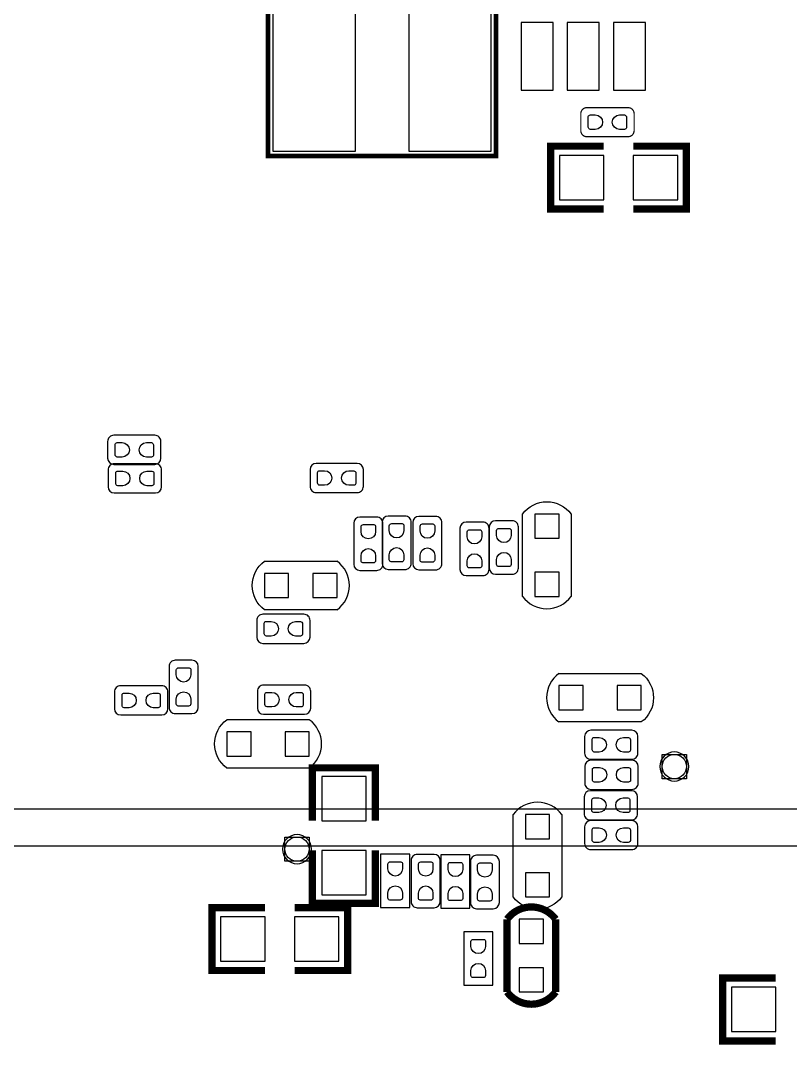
# Model space of a CAD drawing. Extents: x -19.8 to 77.6, y -11.3 to 44.7.
# Drawn here: x 9.39 to 25.26, y 11.09 to 32.2 of the extents above; entities that cross this region are included whole.
import ezdxf

# ---------------------------------------------------------------- set-up
doc = ezdxf.new("R2010")
doc.units = 0
for name, color, linetype in [('PG_ASSEMBLY_BOTTOM', 12, 'CONTINUOUS'), ('PG_SILKSCREEN_BOTTOM', 7, 'CONTINUOUS'), ('PIN_BOTTOM', 52, 'CONTINUOUS')]:
    doc.layers.add(name, color=color, linetype=linetype)

msp = doc.modelspace()

# ---------------------------------------------------------------- linework, layer by layer
at = {"layer": 'PG_ASSEMBLY_BOTTOM'}
for points in [[(-1.288542, 38.083744), (74.861674, 38.083744), (74.861674, 29.758945), (74.861471, 29.758945, 1.000018), (74.861471, 24.258727), (74.861674, 24.258727), (74.861674, 15.933928), (-1.288542, 15.933928)], [(11.308842, 23.644352, 0.414253), (11.181842, 23.517352)], [(12.281941, 23.517352, 0.414214), (12.154941, 23.644352)], [(11.181842, 23.17115, 0.414174), (11.308842, 23.04415)], [(11.320323, 23.055326, 0.414253), (11.193323, 22.928326)], [(12.154941, 23.04415, 0.414135), (12.281941, 23.17115)], [(12.293422, 22.928326, 0.414214), (12.166422, 23.055326)], [(15.482494, 23.063225, 0.414135), (15.355494, 22.936225)], [(16.455593, 22.936225, 0.414174), (16.328593, 23.063225)], [(15.355494, 22.590023, 0.414214), (15.482494, 22.463023)], [(16.328593, 22.463023, 0.414253), (16.455593, 22.590023)], [(11.193323, 22.582124, 0.414174), (11.320323, 22.455124)], [(12.166422, 22.455124, 0.414135), (12.293422, 22.582124)], [(19.739356, 22.021495, -0.503873), (20.739151, 22.021495)], [(16.384499, 21.958325, 0.414174), (16.257499, 21.831325)], [(16.857701, 21.831325, 0.414253), (16.730701, 21.958325)], [(16.967708, 21.978341, 0.414174), (16.840708, 21.851341)], [(17.44091, 21.851341, 0.414253), (17.31391, 21.978341)], [(17.602429, 21.971508, 0.414174), (17.475429, 21.844508)], [(18.075631, 21.844508, 0.414253), (17.948631, 21.971508)], [(18.573725, 21.853423, 0.414174), (18.446725, 21.726423)], [(19.046927, 21.726423, 0.414253), (18.919927, 21.853423)], [(19.179515, 21.881135, 0.414174), (19.052515, 21.754135)], [(19.652717, 21.754135, 0.414253), (19.525717, 21.881135)], [(14.414805, 20.047407, -0.503963), (14.414805, 21.047227)], [(15.914903, 20.047407, 0.504977), (15.914903, 21.047227)], [(16.257499, 20.985226, 0.414135), (16.384499, 20.858226)], [(16.730701, 20.858226, 0.414214), (16.857701, 20.985226)], [(16.840708, 21.005241, 0.414135), (16.967708, 20.878241)], [(17.31391, 20.878241, 0.414214), (17.44091, 21.005241)], [(17.475429, 20.998409, 0.414135), (17.602429, 20.871409)], [(17.948631, 20.871409, 0.414214), (18.075631, 20.998409)], [(19.052515, 20.908035, 0.414135), (19.179515, 20.781035)], [(19.525717, 20.781035, 0.414214), (19.652717, 20.908035)], [(18.446725, 20.880324, 0.414135), (18.573725, 20.753324)], [(18.919927, 20.753324, 0.414214), (19.046927, 20.880324)], [(19.739356, 20.32127, 0.504928), (20.739151, 20.32127)], [(14.383487, 19.955459, 0.414253), (14.256487, 19.828459)], [(15.356586, 19.828459, 0.414214), (15.229586, 19.955459)], [(14.256487, 19.482257, 0.414174), (14.383487, 19.355257)], [(15.229586, 19.355257, 0.414135), (15.356586, 19.482257)], [(12.575591, 19.007303, 0.414214), (12.448591, 18.880303)], [(13.048793, 18.880303, 0.414135), (12.921793, 19.007303)], [(20.486141, 18.734303, 0.504928), (20.486141, 17.734509)], [(22.186367, 18.734303, -0.503873), (22.186367, 17.734509)], [(11.451031, 18.478703, 0.414253), (11.324031, 18.351703)], [(12.424131, 18.351703, 0.414214), (12.297131, 18.478703)], [(14.397203, 18.495035, 0.414253), (14.270203, 18.368035)], [(15.370302, 18.368035, 0.414214), (15.243302, 18.495035)], [(11.324031, 18.005501, 0.414174), (11.451031, 17.878501)], [(12.297131, 17.878501, 0.414135), (12.424131, 18.005501)], [(12.448591, 18.034203, 0.414253), (12.575591, 17.907203)], [(12.921793, 17.907203, 0.414174), (13.048793, 18.034203)], [(14.270203, 18.021833, 0.414174), (14.397203, 17.894833)], [(15.243302, 17.894833, 0.414135), (15.370302, 18.021833)], [(13.640333, 16.782009, -0.503873), (13.640333, 17.781803)], [(15.340559, 16.782009, 0.504928), (15.340559, 17.781803)], [(21.144459, 17.564633, 0.414135), (21.017459, 17.437633)], [(22.117558, 17.437633, 0.414174), (21.990558, 17.564633)], [(21.017459, 17.091431, 0.414214), (21.144459, 16.964431)], [(21.149031, 16.945381, 0.414135), (21.022031, 16.818381)], [(21.990558, 16.964431, 0.414253), (22.117558, 17.091431)], [(22.12213, 16.818381, 0.414174), (21.99513, 16.945381)], [(21.022031, 16.472179, 0.414214), (21.149031, 16.345179)], [(21.99513, 16.345179, 0.414253), (22.12213, 16.472179)], [(21.135569, 16.316985, 0.414135), (21.008569, 16.189985)], [(22.108668, 16.189985, 0.414174), (21.981668, 16.316985)], [(20.545857, 15.827248, 0.504928), (19.546062, 15.827248)], [(21.008569, 15.843783, 0.414214), (21.135569, 15.716783)], [(21.981668, 15.716783, 0.414253), (22.108668, 15.843783)], [(21.143443, 15.702305, 0.414135), (21.016443, 15.575305)], [(22.116542, 15.575305, 0.414174), (21.989542, 15.702305)], [(21.016443, 15.229103, 0.414214), (21.143443, 15.102103)], [(21.989542, 15.102103, 0.414253), (22.116542, 15.229103)], [(17.567681, 15.005075, 0.414214), (17.440681, 14.878075)], [(18.040883, 14.878075, 0.414135), (17.913883, 15.005075)], [(18.78838, 14.985746, 0.414214), (18.66138, 14.858746)], [(19.261582, 14.858746, 0.414135), (19.134582, 14.985746)], [(17.440681, 14.031976, 0.414253), (17.567681, 13.904976)], [(17.913883, 13.904976, 0.414174), (18.040883, 14.031976)], [(18.66138, 14.012647, 0.414253), (18.78838, 13.885647)], [(19.134582, 13.885647, 0.414174), (19.261582, 14.012647)], [(20.545857, 14.127023, -0.503873), (19.546062, 14.127023)]]:
    msp.add_lwpolyline(points, format="xyb", dxfattribs=at)
for points, const_width in [([(19.190208, 34.100008), (14.490192, 34.100008), (14.490192, 29.399992), (19.190208, 29.399992), (19.190208, 34.100008)], 0.050013), ([(21.911437, 30.399101), (21.065338, 30.399101)], 0.0254), ([(20.938338, 30.272101), (20.938338, 29.925899)], 0.0254), ([(22.038437, 29.925899), (22.038437, 30.272101)], 0.0254), ([(21.065338, 29.798899), (21.911437, 29.798899)], 0.0254), ([(21.4122, 28.3083), (20.32, 28.3083), (20.32, 29.6037), (21.4122, 29.6037)], 0.100101), ([(22.0218, 28.3083), (23.114, 28.3083), (23.114, 29.6037), (22.0218, 29.6037)], 0.100101), ([(16.7005, 15.6972), (16.7005, 16.7894), (15.4051, 16.7894), (15.4051, 15.6972)], 0.100101), ([(16.7005, 15.0876), (16.7005, 13.9954), (15.4051, 13.9954), (15.4051, 15.0876)], 0.100101), ([(14.4272, 13.9065), (13.335, 13.9065), (13.335, 12.6111), (14.4272, 12.6111)], 0.100101), ([(15.0368, 13.9065), (16.129, 13.9065), (16.129, 12.6111), (15.0368, 12.6111)], 0.100101), ([(19.419545, 12.168607), (19.419545, 13.668781)], 0.100101), ([(20.419339, 13.668781), (20.419339, 12.168607)], 0.100101), ([(24.958294, 12.455652), (23.866094, 12.455652), (23.866094, 11.160252), (24.958294, 11.160252)], 0.100101)]:
    msp.add_lwpolyline(points, dxfattribs=dict(at, const_width=const_width))
for points, const_width in [([(21.065338, 30.399101, 0.414253), (20.938338, 30.272101)], 0.0254), ([(22.038437, 30.272101, 0.414214), (21.911437, 30.399101)], 0.0254), ([(20.938338, 29.925899, 0.414174), (21.065338, 29.798899)], 0.0254), ([(21.911437, 29.798899, 0.414135), (22.038437, 29.925899)], 0.0254), ([(19.419545, 13.668781, -0.503893), (20.419339, 13.668781)], 0.100101), ([(19.419545, 12.168607, 0.504948), (20.419339, 12.168607)], 0.100101)]:
    msp.add_lwpolyline(points, format="xyb", dxfattribs=dict(at, const_width=const_width))
for points in [[(12.154941, 23.644352), (11.308842, 23.644352)], [(11.181842, 23.517352), (11.181842, 23.17115)], [(12.281941, 23.17115), (12.281941, 23.517352)], [(11.308842, 23.04415), (12.154941, 23.04415)], [(12.166422, 23.055326), (11.320323, 23.055326)], [(16.328593, 23.063225), (15.482494, 23.063225)], [(11.193323, 22.928326), (11.193323, 22.582124)], [(12.293422, 22.582124), (12.293422, 22.928326)], [(15.355494, 22.936225), (15.355494, 22.590023)], [(16.455593, 22.590023), (16.455593, 22.936225)], [(11.320323, 22.455124), (12.166422, 22.455124)], [(15.482494, 22.463023), (16.328593, 22.463023)], [(16.730701, 21.958325), (16.384499, 21.958325)], [(17.31391, 21.978341), (16.967708, 21.978341)], [(17.948631, 21.971508), (17.602429, 21.971508)], [(19.739254, 20.321372), (19.739254, 22.021394)], [(20.739252, 22.021394), (20.739252, 20.321372)], [(16.257499, 21.831325), (16.257499, 20.985226)], [(16.840708, 21.851341), (16.840708, 21.005241)], [(16.857701, 20.985226), (16.857701, 21.831325)], [(17.44091, 21.005241), (17.44091, 21.851341)], [(17.475429, 21.844508), (17.475429, 20.998409)], [(18.075631, 20.998409), (18.075631, 21.844508)], [(18.919927, 21.853423), (18.573725, 21.853423)], [(19.052515, 21.754135), (19.052515, 20.908035)], [(19.525717, 21.881135), (19.179515, 21.881135)], [(19.652717, 20.908035), (19.652717, 21.754135)], [(18.446725, 21.726423), (18.446725, 20.880324)], [(19.046927, 20.880324), (19.046927, 21.726423)], [(14.414805, 21.047227), (15.914903, 21.047227)], [(16.384499, 20.858226), (16.730701, 20.858226)], [(16.967708, 20.878241), (17.31391, 20.878241)], [(17.602429, 20.871409), (17.948631, 20.871409)], [(18.573725, 20.753324), (18.919927, 20.753324)], [(19.179515, 20.781035), (19.525717, 20.781035)], [(15.229586, 19.955459), (14.383487, 19.955459)], [(15.914903, 20.047407), (14.414805, 20.047407)], [(14.256487, 19.828459), (14.256487, 19.482257)], [(15.356586, 19.482257), (15.356586, 19.828459)], [(14.383487, 19.355257), (15.229586, 19.355257)], [(12.921793, 19.007303), (12.575591, 19.007303)], [(12.448591, 18.880303), (12.448591, 18.034203)], [(13.048793, 18.034203), (13.048793, 18.880303)], [(20.486243, 18.734405), (22.186265, 18.734405)], [(12.297131, 18.478703), (11.451031, 18.478703)], [(14.270203, 18.368035), (14.270203, 18.021833)], [(15.243302, 18.495035), (14.397203, 18.495035)], [(15.370302, 18.021833), (15.370302, 18.368035)], [(11.324031, 18.351703), (11.324031, 18.005501)], [(12.424131, 18.005501), (12.424131, 18.351703)], [(11.451031, 17.878501), (12.297131, 17.878501)], [(12.575591, 17.907203), (12.921793, 17.907203)], [(13.640435, 17.781905), (15.340457, 17.781905)], [(14.397203, 17.894833), (15.243302, 17.894833)], [(22.186265, 17.734407), (20.486243, 17.734407)], [(21.990558, 17.564633), (21.144459, 17.564633)], [(21.017459, 17.437633), (21.017459, 17.091431)], [(22.117558, 17.091431), (22.117558, 17.437633)], [(21.144459, 16.964431), (21.990558, 16.964431)], [(21.99513, 16.945381), (21.149031, 16.945381)], [(15.340457, 16.781907), (13.640435, 16.781907)], [(21.022031, 16.818381), (21.022031, 16.472179)], [(22.12213, 16.472179), (22.12213, 16.818381)], [(21.981668, 16.316985), (21.135569, 16.316985)], [(21.149031, 16.345179), (21.99513, 16.345179)], [(21.008569, 16.189985), (21.008569, 15.843783)], [(22.108668, 15.843783), (22.108668, 16.189985)], [(19.54596, 14.127124), (19.54596, 15.827146)], [(20.545958, 15.827146), (20.545958, 14.127124)], [(21.135569, 15.716783), (21.981668, 15.716783)], [(21.989542, 15.702305), (21.143443, 15.702305)], [(21.016443, 15.575305), (21.016443, 15.229103)], [(22.116542, 15.229103), (22.116542, 15.575305)], [(16.811981, 15.007336), (16.811981, 13.907516)], [(17.411979, 15.007336), (16.811981, 15.007336)], [(17.411979, 13.907516), (17.411979, 15.007336)], [(17.913883, 15.005075), (17.567681, 15.005075)], [(18.053304, 14.995423), (18.053304, 13.895603)], [(18.653303, 14.995423), (18.053304, 14.995423)], [(18.653303, 13.895603), (18.653303, 14.995423)], [(21.143443, 15.102103), (21.989542, 15.102103)], [(17.440681, 14.878075), (17.440681, 14.031976)], [(18.040883, 14.031976), (18.040883, 14.878075)], [(18.66138, 14.858746), (18.66138, 14.012647)], [(19.134582, 14.985746), (18.78838, 14.985746)], [(19.261582, 14.012647), (19.261582, 14.858746)], [(16.811981, 13.907516), (17.411979, 13.907516)], [(17.567681, 13.904976), (17.913883, 13.904976)], [(18.053304, 13.895603), (18.653303, 13.895603)], [(18.78838, 13.885647), (19.134582, 13.885647)], [(18.524423, 13.408177), (18.524423, 12.308357)], [(19.124422, 13.408177), (18.524423, 13.408177)], [(19.124422, 12.308357), (19.124422, 13.408177)], [(18.524423, 12.308357), (19.124422, 12.308357)]]:
    msp.add_lwpolyline(points, dxfattribs=at)
for points in [[(23.1172, 16.565524), (22.617328, 16.565524), (22.617328, 17.065396), (23.1172, 17.065396)], [(15.337536, 14.863064), (14.837664, 14.863064), (14.837664, 15.362936), (15.337536, 15.362936)]]:
    msp.add_lwpolyline(points, close=True, dxfattribs=at)
at = {"layer": 'PG_SILKSCREEN_BOTTOM'}
for points in [[(75.607164, 24.722328), (75.607164, 15.172436), (-10.422636, 15.172436), (-10.422636, 38.743636), (-10.371836, 38.743636)], [(19.739254, 20.321372), (19.739254, 22.021394)], [(20.739252, 22.021394), (20.739252, 20.321372)], [(14.414805, 21.047227), (15.914903, 21.047227)], [(15.914903, 20.047407), (14.414805, 20.047407)], [(20.486243, 18.734405), (22.186265, 18.734405)], [(13.640435, 17.781905), (15.340457, 17.781905)], [(22.186265, 17.734407), (20.486243, 17.734407)], [(15.340457, 16.781907), (13.640435, 16.781907)], [(19.54596, 14.127124), (19.54596, 15.827146)], [(20.545958, 15.827146), (20.545958, 14.127124)]]:
    msp.add_lwpolyline(points, dxfattribs=at)
for points, const_width in [([(19.190208, 34.100008), (14.490192, 34.100008), (14.490192, 29.399992), (19.190208, 29.399992), (19.190208, 34.100008)], 0.100101), ([(21.4122, 28.3083), (20.32, 28.3083), (20.32, 29.6037), (21.4122, 29.6037)], 0.150089), ([(22.0218, 28.3083), (23.114, 28.3083), (23.114, 29.6037), (22.0218, 29.6037)], 0.150089), ([(16.7005, 15.6972), (16.7005, 16.7894), (15.4051, 16.7894), (15.4051, 15.6972)], 0.150089), ([(16.7005, 15.0876), (16.7005, 13.9954), (15.4051, 13.9954), (15.4051, 15.0876)], 0.150089), ([(14.4272, 13.9065), (13.335, 13.9065), (13.335, 12.6111), (14.4272, 12.6111)], 0.150089), ([(15.0368, 13.9065), (16.129, 13.9065), (16.129, 12.6111), (15.0368, 12.6111)], 0.150089), ([(19.419545, 12.168607), (19.419545, 13.668781)], 0.150089), ([(20.419339, 13.668781), (20.419339, 12.168607)], 0.150089), ([(24.958294, 12.455652), (23.866094, 12.455652), (23.866094, 11.160252), (24.958294, 11.160252)], 0.150089)]:
    msp.add_lwpolyline(points, dxfattribs=dict(at, const_width=const_width))
for points in [[(19.739356, 22.021495, -0.503873), (20.739151, 22.021495)], [(14.414805, 20.047407, -0.503963), (14.414805, 21.047227)], [(15.914903, 20.047407, 0.504977), (15.914903, 21.047227)], [(19.739356, 20.32127, 0.504928), (20.739151, 20.32127)], [(20.486141, 18.734303, 0.504928), (20.486141, 17.734509)], [(22.186367, 18.734303, -0.503873), (22.186367, 17.734509)], [(13.640333, 16.782009, -0.503873), (13.640333, 17.781803)], [(15.340559, 16.782009, 0.504928), (15.340559, 17.781803)], [(23.167238, 16.81546, 1), (22.56729, 16.81546, 1), (23.167238, 16.81546)], [(20.545857, 15.827248, 0.504928), (19.546062, 15.827248)], [(15.387574, 15.113, 1), (14.787626, 15.113, 1), (15.387574, 15.113)], [(20.545857, 14.127023, -0.503873), (19.546062, 14.127023)]]:
    msp.add_lwpolyline(points, format="xyb", dxfattribs=at)
at = {"layer": 'PG_SILKSCREEN_BOTTOM', "const_width": 0.150089}
for points in [[(19.419545, 13.668781, -0.503893), (20.419339, 13.668781)], [(19.419545, 12.168607, 0.504948), (20.419339, 12.168607)]]:
    msp.add_lwpolyline(points, format="xyb", dxfattribs=at)
at = {"layer": 'PIN_BOTTOM'}
for points in [[(16.290214, 29.500043), (16.290214, 33.999932), (14.590217, 33.999932), (14.590217, 29.500043)], [(19.090208, 29.500043), (19.090208, 33.999932), (17.390212, 33.999932), (17.390212, 29.500043)], [(19.7104, 32.1564), (19.7104, 30.7594), (20.3708, 30.7594), (20.3708, 32.1564)], [(20.660411, 32.1564), (20.660411, 30.7594), (21.320811, 30.7594), (21.320811, 32.1564)], [(21.610295, 32.1564), (21.610295, 30.7594), (22.270695, 30.7594), (22.270695, 32.1564)], [(21.4122, 29.4132), (20.4978, 29.4132), (20.4978, 28.4988), (21.4122, 28.4988)], [(22.9362, 29.4132), (22.0218, 29.4132), (22.0218, 28.4988), (22.9362, 28.4988)], [(20.489189, 22.021317), (19.989317, 22.021317), (19.989317, 21.521445), (20.489189, 21.521445)], [(14.414945, 20.797279), (14.414945, 20.297381), (14.914842, 20.297381), (14.914842, 20.797279)], [(15.414739, 20.797279), (15.414739, 20.297381), (15.914637, 20.297381), (15.914637, 20.797279)], [(20.489189, 20.82132), (19.989317, 20.82132), (19.989317, 20.321448), (20.489189, 20.321448)], [(20.986191, 17.98447), (20.986191, 18.484342), (20.486319, 18.484342), (20.486319, 17.98447)], [(22.186189, 17.98447), (22.186189, 18.484342), (21.686317, 18.484342), (21.686317, 17.98447)], [(13.640511, 17.531842), (13.640511, 17.03197), (14.140383, 17.03197), (14.140383, 17.531842)], [(14.840509, 17.531842), (14.840509, 17.03197), (15.340381, 17.03197), (15.340381, 17.531842)], [(15.5956, 16.6116), (15.5956, 15.6972), (16.51, 15.6972), (16.51, 16.6116)], [(19.796023, 15.327198), (20.295895, 15.327198), (20.295895, 15.82707), (19.796023, 15.82707)], [(15.5956, 15.0876), (15.5956, 14.1732), (16.51, 14.1732), (16.51, 15.0876)], [(19.796023, 14.127201), (20.295895, 14.127201), (20.295895, 14.627073), (19.796023, 14.627073)], [(13.5128, 12.8016), (14.4272, 12.8016), (14.4272, 13.716), (13.5128, 13.716)], [(15.0368, 12.8016), (15.9512, 12.8016), (15.9512, 13.716), (15.0368, 13.716)], [(20.169391, 13.66854), (19.669493, 13.66854), (19.669493, 13.168643), (20.169391, 13.168643)], [(20.169391, 12.668745), (19.669493, 12.668745), (19.669493, 12.168848), (20.169391, 12.168848)], [(24.043894, 11.350752), (24.958294, 11.350752), (24.958294, 12.265152), (24.043894, 12.265152)]]:
    msp.add_lwpolyline(points, close=True, dxfattribs=at)
for points in [[(21.238108, 29.94881), (21.136508, 29.94881, -0.376179), (21.094014, 29.997298), (21.094014, 30.213198, -0.366061), (21.136508, 30.248987), (21.238108, 30.248987, -0.999182)], [(21.738387, 30.248987), (21.839987, 30.248987, -0.376179), (21.882481, 30.200498), (21.882481, 29.984598, -0.366061), (21.839987, 29.94881), (21.738387, 29.94881, -0.999182)], [(11.481613, 23.194061), (11.380013, 23.194061, -0.376179), (11.337519, 23.242549), (11.337519, 23.458449, -0.366061), (11.380013, 23.494238), (11.481613, 23.494238, -0.999182)], [(11.981891, 23.494238), (12.083491, 23.494238, -0.376179), (12.125985, 23.445749), (12.125985, 23.229849, -0.366061), (12.083491, 23.194061), (11.981891, 23.194061, -0.999182)], [(11.493094, 22.605035), (11.391494, 22.605035, -0.376179), (11.348999, 22.653523), (11.348999, 22.869423, -0.366061), (11.391494, 22.905212), (11.493094, 22.905212, -0.999182)], [(11.993372, 22.905212), (12.094972, 22.905212, -0.376179), (12.137466, 22.856723), (12.137466, 22.640823, -0.366061), (12.094972, 22.605035), (11.993372, 22.605035, -0.999182)], [(15.655544, 22.613137), (15.553944, 22.613137, -0.376179), (15.51145, 22.661626), (15.51145, 22.877526, -0.366061), (15.553944, 22.913315), (15.655544, 22.913315, -0.999182)], [(16.155822, 22.913315), (16.257422, 22.913315, -0.376179), (16.299917, 22.864826), (16.299917, 22.648926, -0.366061), (16.257422, 22.613137), (16.155822, 22.613137, -0.999182)], [(16.407409, 21.658555), (16.407409, 21.760155, -0.376179), (16.455898, 21.802649), (16.671798, 21.802649, -0.366061), (16.707587, 21.760155), (16.707587, 21.658555, -0.999182)], [(16.990619, 21.67857), (16.990619, 21.78017, -0.376179), (17.039107, 21.822664), (17.255007, 21.822664, -0.366061), (17.290796, 21.78017), (17.290796, 21.67857, -0.999182)], [(17.625339, 21.671737), (17.625339, 21.773337, -0.376179), (17.673828, 21.815831), (17.889728, 21.815831, -0.366061), (17.925517, 21.773337), (17.925517, 21.671737, -0.999182)], [(18.596635, 21.553653), (18.596635, 21.655253, -0.376179), (18.645124, 21.697747), (18.861024, 21.697747, -0.366061), (18.896813, 21.655253), (18.896813, 21.553653, -0.999182)], [(19.202425, 21.581364), (19.202425, 21.682964, -0.376179), (19.250914, 21.725458), (19.466814, 21.725458, -0.366061), (19.502603, 21.682964), (19.502603, 21.581364, -0.999182)], [(17.290796, 21.178291), (17.290796, 21.076691, -0.376179), (17.242307, 21.034197), (17.026407, 21.034197, -0.366061), (16.990619, 21.076691), (16.990619, 21.178291, -0.999182)], [(17.925517, 21.171459), (17.925517, 21.069859, -0.376179), (17.877028, 21.027365), (17.661128, 21.027365, -0.366061), (17.625339, 21.069859), (17.625339, 21.171459, -0.999182)], [(16.707587, 21.158276), (16.707587, 21.056676, -0.376179), (16.659098, 21.014182), (16.443198, 21.014182, -0.366061), (16.407409, 21.056676), (16.407409, 21.158276, -0.999182)], [(18.896813, 21.053374), (18.896813, 20.951774, -0.376179), (18.848324, 20.90928), (18.632424, 20.90928, -0.366061), (18.596635, 20.951774), (18.596635, 21.053374, -0.999182)], [(19.502603, 21.081086), (19.502603, 20.979486, -0.376179), (19.454114, 20.936991), (19.238214, 20.936991, -0.366061), (19.202425, 20.979486), (19.202425, 21.081086, -0.999182)], [(14.556257, 19.505168), (14.454657, 19.505168, -0.376179), (14.412163, 19.553657), (14.412163, 19.769557, -0.366061), (14.454657, 19.805345), (14.556257, 19.805345, -0.999182)], [(15.056536, 19.805345), (15.158136, 19.805345, -0.376179), (15.20063, 19.756857), (15.20063, 19.540957, -0.366061), (15.158136, 19.505168), (15.056536, 19.505168, -0.999182)], [(12.598705, 18.707252), (12.598705, 18.808852, -0.376179), (12.647193, 18.851347), (12.863093, 18.851347, -0.366061), (12.898882, 18.808852), (12.898882, 18.707252, -0.999182)], [(11.623802, 18.028412), (11.522202, 18.028412, -0.376179), (11.479708, 18.076901), (11.479708, 18.292801, -0.366061), (11.522202, 18.328589), (11.623802, 18.328589, -0.999182)], [(12.12408, 18.328589), (12.22568, 18.328589, -0.376179), (12.268175, 18.280101), (12.268175, 18.064201, -0.366061), (12.22568, 18.028412), (12.12408, 18.028412, -0.999182)], [(12.898882, 18.206974), (12.898882, 18.105374, -0.376179), (12.850393, 18.06288), (12.634493, 18.06288, -0.366061), (12.598705, 18.105374), (12.598705, 18.206974, -0.999182)], [(14.569973, 18.044744), (14.468373, 18.044744, -0.376179), (14.425879, 18.093233), (14.425879, 18.309133, -0.366061), (14.468373, 18.344921), (14.569973, 18.344921, -0.999182)], [(15.070252, 18.344921), (15.171852, 18.344921, -0.376179), (15.214346, 18.296433), (15.214346, 18.080533, -0.366061), (15.171852, 18.044744), (15.070252, 18.044744, -0.999182)], [(21.317509, 17.114545), (21.215909, 17.114545, -0.376179), (21.173415, 17.163034), (21.173415, 17.378934, -0.366061), (21.215909, 17.414723), (21.317509, 17.414723, -0.999182)], [(21.817787, 17.414723), (21.919387, 17.414723, -0.376179), (21.961881, 17.366234), (21.961881, 17.150334, -0.366061), (21.919387, 17.114545), (21.817787, 17.114545, -0.999182)], [(21.322081, 16.495293), (21.220481, 16.495293, -0.376179), (21.177987, 16.543782), (21.177987, 16.759682, -0.366061), (21.220481, 16.795471), (21.322081, 16.795471, -0.999182)], [(21.822359, 16.795471), (21.923959, 16.795471, -0.376179), (21.966453, 16.746982), (21.966453, 16.531082, -0.366061), (21.923959, 16.495293), (21.822359, 16.495293, -0.999182)], [(21.308619, 15.866897), (21.207019, 15.866897, -0.376179), (21.164525, 15.915386), (21.164525, 16.131286, -0.366061), (21.207019, 16.167075), (21.308619, 16.167075, -0.999182)], [(21.808897, 16.167075), (21.910497, 16.167075, -0.376179), (21.952991, 16.118586), (21.952991, 15.902686, -0.366061), (21.910497, 15.866897), (21.808897, 15.866897, -0.999182)], [(21.316493, 15.252217), (21.214893, 15.252217, -0.376179), (21.172399, 15.300706), (21.172399, 15.516606, -0.366061), (21.214893, 15.552395), (21.316493, 15.552395, -0.999182)], [(21.816771, 15.552395), (21.918371, 15.552395, -0.376179), (21.960865, 15.503906), (21.960865, 15.288006, -0.366061), (21.918371, 15.252217), (21.816771, 15.252217, -0.999182)], [(16.961891, 14.707565), (16.961891, 14.809165, -0.376179), (17.01038, 14.851659), (17.22628, 14.851659, -0.366061), (17.262069, 14.809165), (17.262069, 14.707565, -0.999182)], [(17.590795, 14.705025), (17.590795, 14.806625, -0.376179), (17.639284, 14.849119), (17.855184, 14.849119, -0.366061), (17.890973, 14.806625), (17.890973, 14.705025, -0.999182)], [(18.203215, 14.695653), (18.203215, 14.797253, -0.376179), (18.251703, 14.839747), (18.467603, 14.839747, -0.366061), (18.503392, 14.797253), (18.503392, 14.695653, -0.999182)], [(18.811494, 14.685696), (18.811494, 14.787296, -0.376179), (18.859983, 14.82979), (19.075883, 14.82979, -0.366061), (19.111671, 14.787296), (19.111671, 14.685696, -0.999182)], [(17.262069, 14.207287), (17.262069, 14.105687, -0.376179), (17.21358, 14.063193), (16.99768, 14.063193, -0.366061), (16.961891, 14.105687), (16.961891, 14.207287, -0.999182)], [(17.890973, 14.204747), (17.890973, 14.103147, -0.376179), (17.842484, 14.060653), (17.626584, 14.060653, -0.366061), (17.590795, 14.103147), (17.590795, 14.204747, -0.999182)], [(18.503392, 14.195374), (18.503392, 14.093774, -0.376179), (18.454903, 14.05128), (18.239003, 14.05128, -0.366061), (18.203215, 14.093774), (18.203215, 14.195374, -0.999182)], [(19.111671, 14.185417), (19.111671, 14.083817, -0.376179), (19.063183, 14.041323), (18.847283, 14.041323, -0.366061), (18.811494, 14.083817), (18.811494, 14.185417, -0.999182)], [(18.674334, 13.108407), (18.674334, 13.210007, -0.376179), (18.722823, 13.252501), (18.938723, 13.252501, -0.366061), (18.974511, 13.210007), (18.974511, 13.108407, -0.999182)], [(18.974511, 12.608128), (18.974511, 12.506528, -0.376179), (18.926023, 12.464034), (18.710123, 12.464034, -0.366061), (18.674334, 12.506528), (18.674334, 12.608128, -0.999182)]]:
    msp.add_lwpolyline(points, format="xyb", close=True, dxfattribs=at)
for centre in [(22.867264, 16.81546), (15.0876, 15.113)]:
    msp.add_circle(centre, 0.25005, dxfattribs=at)

doc.saveas('drawing.dxf')
